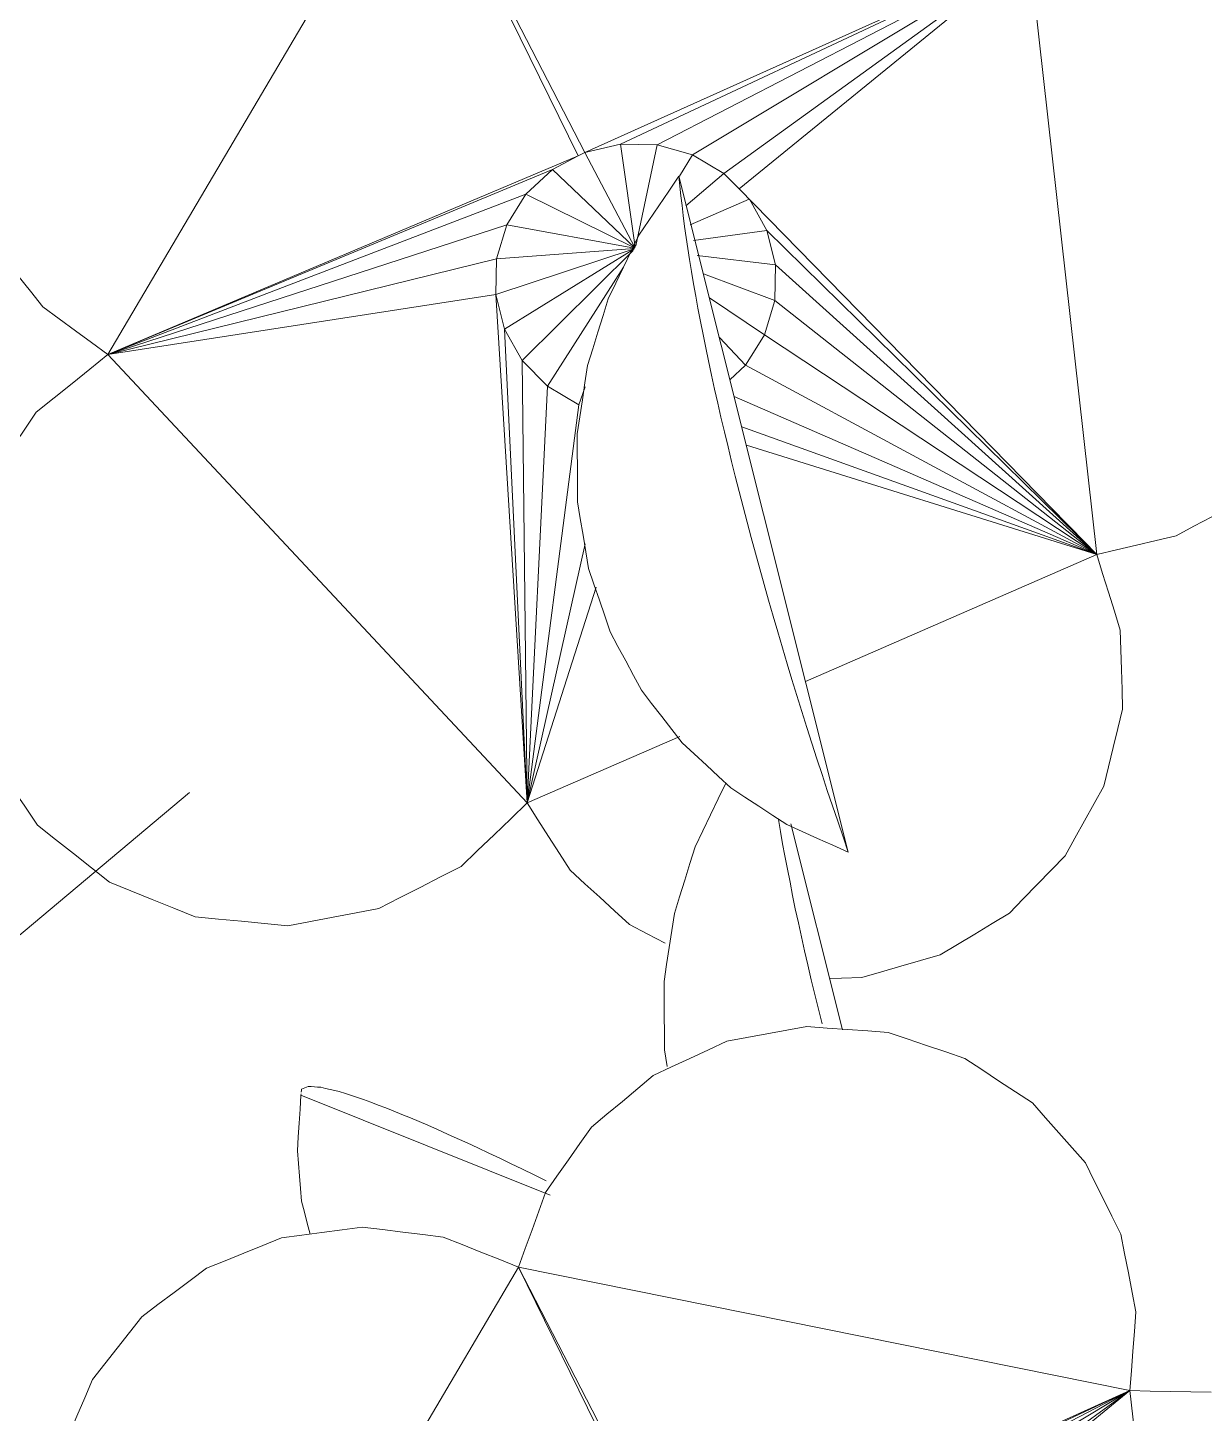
# Model space of a CAD drawing. Header units: metres. Extents: x -18.34 to -13.25, y -25.49 to -16.26.
# Drawn here: x -15.0777 to -15.0075, y -17.3074 to -17.2247 of the extents above; entities that cross this region are included whole.
import ezdxf

# ---------------------------------------------------------------- set-up
doc = ezdxf.new("R2010")
doc.units = ezdxf.units.M
doc.layers.add('Importações nas famílias', color=7, linetype='Continuous', lineweight=5)
doc.layers.add('Vegetação', color=7, linetype='Continuous', lineweight=5)

# ---------------------------------------------------------------- blocks, each defined once
blk = doc.blocks.new('Planta_pergolado_12200 - plantas pergolado_skp_Component_17-V2009-Pavimento 02 - Executivo')
at = {"layer": 'Importações nas famílias', "color": 9}
for p, q in [((0.36208, -0.223916), (0.326154, -0.227941)), ((0.36208, -0.223916), (0.340257, -0.245272)), ((0.36208, -0.223916), (0.342738, -0.24361)), ((0.36208, -0.223916), (0.344804, -0.243091)), ((0.36208, -0.223916), (0.346931, -0.243141)), ((0.36208, -0.223916), (0.348973, -0.243757)), ((0.36208, -0.223916), (0.350791, -0.244897)), ((0.36208, -0.223916), (0.352659, -0.24557)), ((0.36208, -0.223916), (0.354467, -0.245117)), ((0.355564, -0.244841), (0.36208, -0.223916)), ((0.36208, -0.223916), (0.360444, -0.225516)), ((0.36208, -0.223916), (0.369664, -0.241305)), ((0.337636, -0.250162), (0.326154, -0.227941)), ((0.326154, -0.227941), (0.337589, -0.252356)), ((0.338232, -0.248056), (0.326154, -0.227941)), ((0.339336, -0.24618), (0.326154, -0.227941)), ((0.340257, -0.245272), (0.326154, -0.227941)), ((0.326154, -0.227941), (0.338094, -0.254488)), ((0.344804, -0.243091), (0.342738, -0.24361)), ((0.344804, -0.243091), (0.344248, -0.247776)), ((0.346931, -0.243141), (0.344804, -0.243091)), ((0.342738, -0.24361), (0.340884, -0.244658)), ((0.343335, -0.247986), (0.342738, -0.24361)), ((0.346931, -0.243141), (0.345331, -0.247408)), ((0.346769, -0.247047), (0.348973, -0.243757)), ((0.348973, -0.243757), (0.346931, -0.243141)), ((0.349701, -0.244213), (0.348973, -0.243757)), ((0.340874, -0.244668), (0.3424, -0.248202)), ((0.350791, -0.244897), (0.349701, -0.244213)), ((0.340257, -0.245272), (0.339336, -0.24618)), ((0.350791, -0.244897), (0.349137, -0.246453)), ((0.35165, -0.245823), (0.350791, -0.244897)), ((0.339336, -0.24618), (0.338232, -0.248056)), ((0.341267, -0.248463), (0.339336, -0.24618)), ((0.338232, -0.248056), (0.337636, -0.250162)), ((0.339513, -0.248839), (0.338232, -0.248056)), ((0.372936, -0.248806), (0.376913, -0.257924)), ((0.337636, -0.250162), (0.337589, -0.252356)), ((0.34366, -0.251435), (0.337636, -0.250162)), ((0.343734, -0.251477), (0.337589, -0.252356)), ((0.34376, -0.251492), (0.338094, -0.254488)), ((0.343776, -0.251501), (0.339116, -0.256413)), ((0.343788, -0.251509), (0.340587, -0.258)), ((0.3438, -0.251515), (0.342405, -0.25914)), ((0.343814, -0.251523), (0.344447, -0.259756)), ((0.343832, -0.251533), (0.346574, -0.259806)), ((0.343861, -0.251551), (0.34864, -0.259286)), ((0.343935, -0.251593), (0.350505, -0.258232)), ((0.344933, -0.252183), (0.352042, -0.256716)), ((0.337589, -0.252356), (0.338094, -0.254488)), ((0.364032, -0.253811), (0.376913, -0.257924)), ((0.338094, -0.254488), (0.318784, -0.264438)), ((0.338094, -0.254488), (0.338299, -0.254875)), ((0.352081, -0.254456), (0.353147, -0.254841)), ((0.361445, -0.25446), (0.376913, -0.257924)), ((0.318784, -0.264438), (0.338299, -0.254875)), ((0.338299, -0.254875), (0.339116, -0.256413)), ((0.338299, -0.254875), (0.350155, -0.282968)), ((0.353147, -0.254841), (0.352042, -0.256716)), ((0.376913, -0.257924), (0.353147, -0.254841)), ((0.339116, -0.256413), (0.340587, -0.258)), ((0.339116, -0.256413), (0.350155, -0.282968)), ((0.352042, -0.256716), (0.350505, -0.258232)), ((0.376913, -0.257924), (0.352042, -0.256716)), ((0.376913, -0.257924), (0.346574, -0.259806)), ((0.34864, -0.259286), (0.376913, -0.257924)), ((0.350155, -0.282968), (0.376913, -0.257924)), ((0.350505, -0.258232), (0.376913, -0.257924)), ((0.340587, -0.258), (0.342405, -0.25914)), ((0.340587, -0.258), (0.350155, -0.282968)), ((0.350505, -0.258232), (0.34864, -0.259286)), ((0.342405, -0.25914), (0.344447, -0.259756)), ((0.342405, -0.25914), (0.350155, -0.282968)), ((0.34864, -0.259286), (0.346574, -0.259806)), ((0.344447, -0.259756), (0.346574, -0.259806)), ((0.344447, -0.259756), (0.350155, -0.282968)), ((0.346574, -0.259806), (0.350155, -0.282968)), ((0.350155, -0.282968), (0.318784, -0.264438))]:
    blk.add_line(p, q, dxfattribs=at)
at = {"layer": 'Importações nas famílias', "color": 9, "flags": 128}
for points in [[(0.36096, -0.219187), (0.360393, -0.21812), (0.359826, -0.217053), (0.359259, -0.215986), (0.358692, -0.214919)], [(0.36208, -0.223916), (0.3618, -0.222734), (0.36152, -0.221552), (0.36124, -0.22037), (0.36096, -0.219187)], [(0.371312, -0.222373), (0.370133, -0.222409), (0.368955, -0.222445), (0.367776, -0.222481), (0.366597, -0.222517)], [(0.375903, -0.223493), (0.374755, -0.223213), (0.373608, -0.222933), (0.37246, -0.222653), (0.371312, -0.222373)], [(0.366597, -0.222517), (0.365468, -0.222867), (0.364338, -0.223216), (0.363209, -0.223566), (0.36208, -0.223916)], [(0.380058, -0.2258), (0.379019, -0.225223), (0.377981, -0.224646), (0.376942, -0.22407), (0.375903, -0.223493)], [(0.383493, -0.229138), (0.382634, -0.228303), (0.381775, -0.227469), (0.380917, -0.226634), (0.380058, -0.2258)], [(0.385974, -0.233278), (0.385353, -0.232243), (0.384733, -0.231208), (0.384113, -0.230173), (0.383493, -0.229138)], [(0.387332, -0.23794), (0.386992, -0.236774), (0.386653, -0.235609), (0.386313, -0.234444), (0.385974, -0.233278)], [(0.387388, -0.239872), (0.387367, -0.239156), (0.387332, -0.23794)], [(0.384158, -0.251825), (0.384716, -0.250754), (0.385275, -0.249683)], [(0.380925, -0.255367), (0.381733, -0.254482), (0.382541, -0.253596), (0.38335, -0.252711), (0.384158, -0.251825)], [(0.376913, -0.257924), (0.377916, -0.257285), (0.378919, -0.256646), (0.379922, -0.256006), (0.380925, -0.255367)], [(0.380695, -0.261872), (0.379749, -0.260885), (0.378804, -0.259898), (0.377858, -0.258911), (0.376913, -0.257924)], [(0.383209, -0.266778), (0.382581, -0.265552), (0.381952, -0.264325), (0.381324, -0.263098), (0.380695, -0.261872)], [(0.384242, -0.272225), (0.383984, -0.270863), (0.383726, -0.269502), (0.383467, -0.26814), (0.383209, -0.266778)], [(0.383703, -0.277745), (0.383838, -0.276365), (0.383972, -0.274985), (0.384107, -0.273605), (0.384242, -0.272225)], [(0.38164, -0.282869), (0.382156, -0.281588), (0.382672, -0.280307), (0.383188, -0.279026), (0.383703, -0.277745)], [(0.347298, -0.28684), (0.348012, -0.285872), (0.348726, -0.284904), (0.34944, -0.283936), (0.350155, -0.282968)], [(0.350155, -0.282968), (0.351015, -0.284035), (0.351875, -0.285102), (0.352736, -0.286168), (0.353596, -0.287235)], [(0.378229, -0.287157), (0.379082, -0.286085), (0.379935, -0.285013), (0.380788, -0.283941), (0.38164, -0.282869)], [(0.343568, -0.289816), (0.3445, -0.289072), (0.345433, -0.288328), (0.346366, -0.287584), (0.347298, -0.28684)], [(0.353596, -0.287235), (0.354719, -0.287999), (0.355841, -0.288764), (0.356963, -0.289528), (0.358086, -0.290293)], [(0.373761, -0.290243), (0.374878, -0.289471), (0.375995, -0.2887), (0.377112, -0.287928), (0.378229, -0.287157)]]:
    blk.add_lwpolyline(points, dxfattribs=at)
blk = doc.blocks.new('Planta_pergolado_12200 - plantas pergolado_skp_Component_16-V2010-Pavimento 02 - Executivo')
blk.add_blockref('Planta_pergolado_12200 - plantas pergolado_skp_Component_17-V2009-Pavimento 02 - Executivo', (0, 0))
blk = doc.blocks.new('Planta_pergolado_12200 - plantas pergolado_skp_Component_12-V654-Pavimento 02 - Executivo')
at = {"layer": 'Importações nas famílias', "color": 9}
blk.add_line((0.083779, -0.319802), (0.124109, -0.309687), dxfattribs=at)
at = {"layer": 'Importações nas famílias', "color": 9, "flags": 128}
for points in [[(0.120426, -0.310948), (0.121347, -0.310633), (0.122268, -0.310318), (0.123189, -0.310003), (0.124109, -0.309687)], [(0.124109, -0.309687), (0.123699, -0.310607), (0.123289, -0.311527), (0.122878, -0.312447), (0.122468, -0.313367)], [(0.116665, -0.312173), (0.117606, -0.311867), (0.118546, -0.311561), (0.119486, -0.311255), (0.120426, -0.310948)], [(0.112868, -0.313348), (0.113817, -0.313054), (0.114767, -0.31276), (0.115716, -0.312467), (0.116665, -0.312173)], [(0.109076, -0.314459), (0.110024, -0.314181), (0.110972, -0.313903), (0.11192, -0.313626), (0.112868, -0.313348)], [(0.122468, -0.313367), (0.12192, -0.314201), (0.121371, -0.315035), (0.120823, -0.315869), (0.120275, -0.316703)], [(0.105332, -0.315495), (0.106268, -0.315236), (0.107204, -0.314977), (0.10814, -0.314718), (0.109076, -0.314459)], [(0.101678, -0.316444), (0.102591, -0.316207), (0.103505, -0.31597), (0.104418, -0.315732), (0.105332, -0.315495)], [(0.098153, -0.317295), (0.099034, -0.317083), (0.099915, -0.31687), (0.100797, -0.316657), (0.101678, -0.316444)], [(0.120275, -0.316703), (0.119602, -0.317431), (0.118928, -0.318159), (0.118255, -0.318888), (0.117582, -0.319616)], [(0.094798, -0.31804), (0.095637, -0.317854), (0.096476, -0.317668), (0.097314, -0.317482), (0.098153, -0.317295)], [(0.09165, -0.318669), (0.092437, -0.318512), (0.093224, -0.318354), (0.094011, -0.318197), (0.094798, -0.31804)], [(0.086109, -0.319555), (0.086767, -0.31946), (0.087426, -0.319365), (0.088084, -0.319271), (0.088742, -0.319176)], [(0.088742, -0.319176), (0.089469, -0.319049), (0.090196, -0.318922), (0.090923, -0.318796), (0.09165, -0.318669)], [(0.083779, -0.319802), (0.084361, -0.31974), (0.084944, -0.319678), (0.085527, -0.319617), (0.086109, -0.319555)], [(0.087301, -0.322187), (0.086421, -0.321591), (0.08554, -0.320994), (0.084659, -0.320398), (0.083779, -0.319802)], [(0.117582, -0.319616), (0.116799, -0.320221), (0.116017, -0.320827), (0.115234, -0.321432), (0.114452, -0.322037)], [(0.091097, -0.32402), (0.090148, -0.323562), (0.089199, -0.323104), (0.08825, -0.322645), (0.087301, -0.322187)], [(0.114452, -0.322037), (0.113579, -0.322506), (0.112705, -0.322974), (0.111832, -0.323443), (0.110959, -0.323911)], [(0.095077, -0.32526), (0.094082, -0.32495), (0.093087, -0.32464), (0.092092, -0.32433), (0.091097, -0.32402)], [(0.110959, -0.323911), (0.110015, -0.324232), (0.109071, -0.324552), (0.108128, -0.324873), (0.107184, -0.325193)], [(0.099149, -0.325875), (0.098131, -0.325721), (0.097113, -0.325567), (0.096095, -0.325413), (0.095077, -0.32526)], [(0.107184, -0.325193), (0.106192, -0.325358), (0.1052, -0.325523), (0.104208, -0.325688), (0.103216, -0.325853)], [(0.103216, -0.325853), (0.1022, -0.325858), (0.101183, -0.325864), (0.100166, -0.32587), (0.099149, -0.325875)]]:
    blk.add_lwpolyline(points, dxfattribs=at)
blk = doc.blocks.new('Planta_pergolado_12200 - plantas pergolado_skp_Component_12-V657-Pavimento 02 - Executivo')
at = {"layer": 'Importações nas famílias', "color": 9}
for q in [(0.144581, -0.327493), (0.138527, -0.342362)]:
    blk.add_line((0.138619, -0.342371), q, dxfattribs=at)
at = {"layer": 'Importações nas famílias', "color": 9, "flags": 128}
for points in [[(0.142685, -0.32985), (0.143031, -0.329144), (0.143377, -0.328437), (0.143723, -0.327731)], [(0.141462, -0.332451), (0.141768, -0.331801), (0.142074, -0.331151), (0.14238, -0.330501), (0.142685, -0.32985)], [(0.140411, -0.334799), (0.140674, -0.334212), (0.140936, -0.333625), (0.141199, -0.333038), (0.141462, -0.332451)], [(0.139545, -0.336868), (0.139762, -0.336351), (0.139978, -0.335834), (0.140195, -0.335316), (0.140411, -0.334799)], [(0.138874, -0.338634), (0.139042, -0.338192), (0.13921, -0.337751), (0.139378, -0.337309), (0.139545, -0.336868)], [(0.138405, -0.340078), (0.138523, -0.339717), (0.13864, -0.339356), (0.138757, -0.338995), (0.138874, -0.338634)], [(0.138143, -0.341184), (0.138209, -0.340908), (0.138274, -0.340631), (0.13834, -0.340355), (0.138405, -0.340078)], [(0.138092, -0.34194), (0.138105, -0.341751), (0.138118, -0.341562), (0.13813, -0.341373), (0.138143, -0.341184)], [(0.138251, -0.342337), (0.138211, -0.342238), (0.138171, -0.342138), (0.138131, -0.342039), (0.138092, -0.34194)], [(0.138435, -0.342354), (0.138343, -0.342345), (0.138251, -0.342337)], [(0.146904, -0.341817), (0.146251, -0.341991), (0.145598, -0.342164), (0.144946, -0.342337)], [(0.141943, -0.342582), (0.141112, -0.342529), (0.140281, -0.342476), (0.13945, -0.342423), (0.138619, -0.342371)], [(0.144946, -0.342337), (0.144195, -0.342399), (0.143444, -0.34246), (0.142693, -0.342521), (0.141943, -0.342582)]]:
    blk.add_lwpolyline(points, dxfattribs=at)
blk = doc.blocks.new('Planta_pergolado_12200 - plantas pergolado_skp_Component_17-V2022-Pavimento 02 - Executivo')
at = {"layer": 'Importações nas famílias', "color": 9}
for p, q in [((0.447906, -0.217917), (0.41198, -0.221943)), ((0.40461, -0.25844), (0.41198, -0.221943)), ((0.423462, -0.244164), (0.41198, -0.221943)), ((0.41198, -0.221943), (0.423415, -0.246358)), ((0.424058, -0.242057), (0.41198, -0.221943)), ((0.425162, -0.240182), (0.41198, -0.221943)), ((0.426083, -0.239273), (0.41198, -0.221943)), ((0.41198, -0.221943), (0.42392, -0.24849)), ((0.42392, -0.24849), (0.40461, -0.25844)), ((0.40461, -0.25844), (0.424125, -0.248877)), ((0.43598, -0.27697), (0.40461, -0.25844))]:
    blk.add_line(p, q, dxfattribs=at)
at = {"layer": 'Importações nas famílias', "color": 9, "flags": 128}
for points in [[(0.412084, -0.217078), (0.412058, -0.218294), (0.412032, -0.219511), (0.412006, -0.220727), (0.41198, -0.221943)], [(0.407276, -0.221578), (0.406117, -0.221804), (0.404959, -0.22203), (0.4038, -0.222256), (0.402641, -0.222482)], [(0.41198, -0.221943), (0.410804, -0.221852), (0.409628, -0.221761), (0.408452, -0.221669), (0.407276, -0.221578)], [(0.402641, -0.222482), (0.401579, -0.223009), (0.400517, -0.223537), (0.399454, -0.224064), (0.398392, -0.224592)], [(0.398392, -0.224592), (0.397498, -0.225385), (0.396605, -0.226179), (0.395711, -0.226972), (0.394817, -0.227765)], [(0.394817, -0.227765), (0.394153, -0.22877), (0.393489, -0.229776), (0.392825, -0.230781), (0.392161, -0.231786)], [(0.392161, -0.231786), (0.391772, -0.232934), (0.391383, -0.234082), (0.390994, -0.23523), (0.390605, -0.236379)], [(0.390605, -0.236379), (0.390517, -0.237592), (0.390429, -0.238805), (0.390342, -0.240018), (0.390254, -0.241232)], [(0.390254, -0.241232), (0.390474, -0.242427), (0.390693, -0.243623), (0.390913, -0.244818), (0.391132, -0.246014)], [(0.391132, -0.246014), (0.391644, -0.24711), (0.392156, -0.248206), (0.392668, -0.249303), (0.39318, -0.250399)], [(0.39318, -0.250399), (0.39395, -0.251321), (0.394719, -0.252244), (0.395489, -0.253166), (0.396259, -0.254089)], [(0.396259, -0.254089), (0.397233, -0.254774), (0.398208, -0.25546), (0.399182, -0.256146), (0.400157, -0.256831)], [(0.400157, -0.256831), (0.40127, -0.257233), (0.402383, -0.257635), (0.403497, -0.258038), (0.40461, -0.25844)], [(0.40461, -0.25844), (0.404163, -0.259565), (0.403716, -0.260691), (0.403269, -0.261817), (0.402822, -0.262942)], [(0.402822, -0.262942), (0.402673, -0.264149), (0.402524, -0.265356), (0.402375, -0.266563), (0.402226, -0.26777)], [(0.402226, -0.26777), (0.402384, -0.268975), (0.402543, -0.270181), (0.402702, -0.271387), (0.40286, -0.272592)], [(0.40286, -0.272592), (0.403316, -0.273715), (0.403772, -0.274837), (0.404227, -0.27596), (0.404683, -0.277082)], [(0.404683, -0.277082), (0.405405, -0.278045), (0.406127, -0.279007), (0.406848, -0.27997), (0.40757, -0.280933)], [(0.40757, -0.280933), (0.408508, -0.28167), (0.409447, -0.282407), (0.410385, -0.283145), (0.411324, -0.283882)], [(0.411324, -0.283882), (0.412415, -0.284344), (0.413507, -0.284805), (0.414598, -0.285267), (0.415689, -0.285729)]]:
    blk.add_lwpolyline(points, dxfattribs=at)
blk = doc.blocks.new('Planta_pergolado_12200 - plantas pergolado_skp_Component_16-V2023-Pavimento 02 - Executivo')
for name, p in [('Planta_pergolado_12200 - plantas pergolado_skp_Component_17-V2022-Pavimento 02 - Executivo', (0, 0)), ('Planta_pergolado_12200 - plantas pergolado_skp_Component_12-V654-Pavimento 02 - Executivo', (0.255734, 0.070935)), ('Planta_pergolado_12200 - plantas pergolado_skp_Component_12-V657-Pavimento 02 - Executivo', (0.255734, 0.070935))]:
    blk.add_blockref(name, p)
blk = doc.blocks.new('Planta_pergolado_12200 - plantas pergolado_skp_Component_12-V690-Pavimento 02 - Executivo')
at = {"layer": 'Importações nas famílias', "color": 9}
for p, q in [((0.122416, -0.313124), (0.134712, -0.31004)), ((0.136897, -0.320502), (0.135905, -0.320667))]:
    blk.add_line(p, q, dxfattribs=at)
at = {"layer": 'Importações nas famílias', "color": 9, "flags": 128}
for points in [[(0.130842, -0.312109), (0.131723, -0.311897), (0.132604, -0.311684), (0.133485, -0.311471), (0.134366, -0.311258)], [(0.127487, -0.312854), (0.128326, -0.312668), (0.129165, -0.312482), (0.130003, -0.312295), (0.130842, -0.312109)], [(0.124338, -0.313483), (0.125126, -0.313326), (0.125913, -0.313168), (0.1267, -0.313011), (0.127487, -0.312854)], [(0.122158, -0.313863), (0.122885, -0.313736), (0.123612, -0.31361), (0.124338, -0.313483)], [(0.123786, -0.318834), (0.122837, -0.318376), (0.121888, -0.317918), (0.120939, -0.317459), (0.11999, -0.317001)], [(0.127766, -0.320074), (0.126771, -0.319764), (0.125776, -0.319454), (0.124781, -0.319144), (0.123786, -0.318834)], [(0.131838, -0.320689), (0.13082, -0.320535), (0.129802, -0.320381), (0.128784, -0.320227), (0.127766, -0.320074)], [(0.135905, -0.320667), (0.134888, -0.320672), (0.133872, -0.320678), (0.132855, -0.320684), (0.131838, -0.320689)]]:
    blk.add_lwpolyline(points, dxfattribs=at)
blk = doc.blocks.new('Planta_pergolado_12200 - plantas pergolado_skp_Component_16-V2029-Pavimento 02 - Executivo')
blk.add_blockref('Planta_pergolado_12200 - plantas pergolado_skp_Component_12-V690-Pavimento 02 - Executivo', (0.255734, 0.070935))
blk = doc.blocks.new('Planta_pergolado_12200 - plantas pergolado_skp_-V2059-Pavimento 02 - Executivo')
for name in ['Planta_pergolado_12200 - plantas pergolado_skp_Component_16-V2029-Pavimento 02 - Executivo', 'Planta_pergolado_12200 - plantas pergolado_skp_Component_16-V2023-Pavimento 02 - Executivo', 'Planta_pergolado_12200 - plantas pergolado_skp_Component_16-V2010-Pavimento 02 - Executivo']:
    blk.add_blockref(name, (0, 0))
blk = doc.blocks.new('Planta_pergolado_12200 - plantas pergolado_skp_-V2183-Pavimento 02 - Executivo')
blk.add_blockref('Planta_pergolado_12200 - plantas pergolado_skp_-V2059-Pavimento 02 - Executivo', (0, 0))
blk = doc.blocks.new('Planta_pergolado_12200 - plantas pergolado_skp_-V2354-Pavimento 02 - Executivo')
at = {"layer": 'Importações nas famílias', "color": 9}
blk.add_line((0.376292, -0.278094), (0.411885, -0.320527), dxfattribs=at)
blk = doc.blocks.new('Planta_pergolado_12200 - plantas pergolado_skp_-V2476-Pavimento 02 - Executivo')
blk.add_blockref('Planta_pergolado_12200 - plantas pergolado_skp_-V2354-Pavimento 02 - Executivo', (0, 0))
blk = doc.blocks.new('Planta_pergolado_12200 - Planta_pergolado_12200-V2477-Pavimento 02 - Executivo')
for name in ['Planta_pergolado_12200 - plantas pergolado_skp_-V2476-Pavimento 02 - Executivo', 'Planta_pergolado_12200 - plantas pergolado_skp_-V2183-Pavimento 02 - Executivo']:
    blk.add_blockref(name, (0, 0))

msp = doc.modelspace()

# ---------------------------------------------------------------- block references
at = {"layer": 'Vegetação', "color": 9, "rotation": 270.0000000000001}
msp.add_blockref('Planta_pergolado_12200 - Planta_pergolado_12200-V2477-Pavimento 02 - Executivo', (-14.79, -16.894101), dxfattribs=at)

doc.saveas('drawing.dxf')
